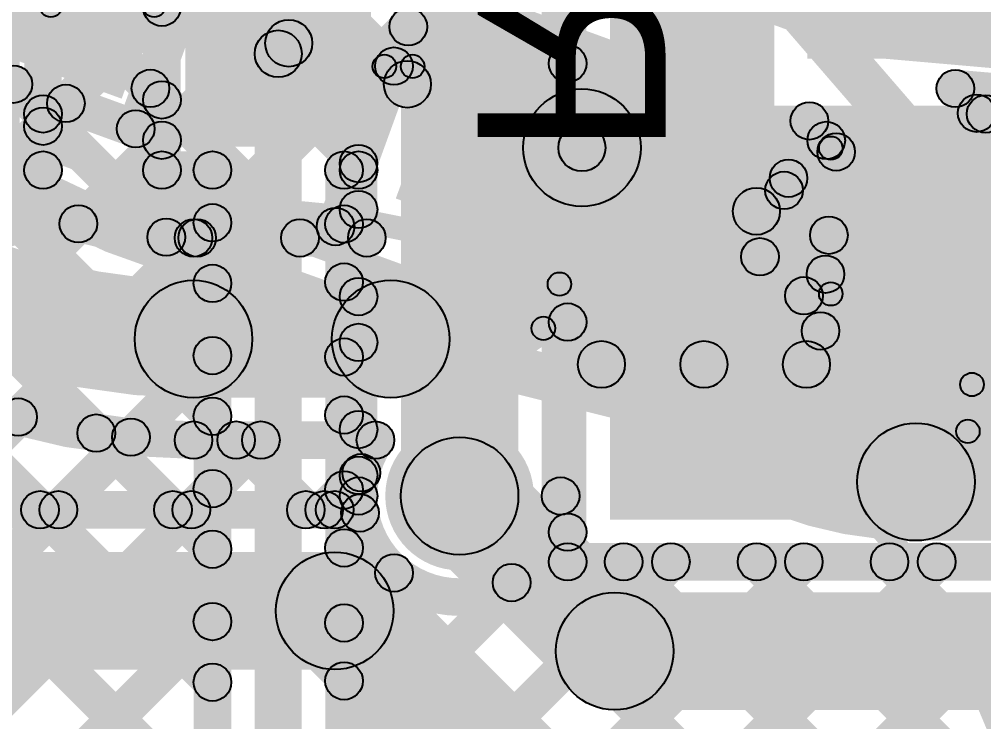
# Model space of a CAD drawing. Header units: millimetres. Extents: x -2.17 to 2.17, y -2.17 to 2.17.
# Drawn here: x -0.3427 to -0.1375, y -0.882 to -0.7326 of the extents above; entities that cross this region are included whole.
import ezdxf

# ---------------------------------------------------------------- set-up
doc = ezdxf.new("R2010")
doc.units = ezdxf.units.MM
doc.header["$MEASUREMENT"] = 0
for name, color, linetype in [('BottomLayer', 5, 'Continuous'), ('BottomOverlay', 54, 'Continuous'), ('BottomPaste', 16, 'Continuous'), ('BottomSolder', 6, 'Continuous'), ('Mechanical2', 216, 'Continuous'), ('TopLayer', 1, 'Continuous'), ('TopOverlay', 2, 'Continuous'), ('TopPaste', 8, 'Continuous'), ('TopSolder', 216, 'Continuous'), ('ViaHoleLayer', 16, 'Continuous')]:
    doc.layers.add(name, color=color, linetype=linetype)

# ---------------------------------------------------------------- blocks, each defined once
blk = doc.blocks.new('YS_SBZ9032C03R16_B_29')
at = {"layer": 'BottomOverlay', "const_width": 0.005}
blk.add_lwpolyline([(0.17434, -0.04428, -0.777083), (-0.17427, -0.04458)], format="xyb", dxfattribs=at)
blk = doc.blocks.new('WS2812B_M____247')
at = {"layer": 'TopLayer'}
for points in [[(-0.09409, -0.01142), (-0.03504, -0.01142), (-0.03504, -0.05079), (-0.09409, -0.05079)], [(0.03504, -0.01142), (0.09409, -0.01142), (0.09409, -0.05079), (0.03504, -0.05079)]]:
    blk.add_hatch(color=1, dxfattribs=at).paths.add_polyline_path(points)
at = {"layer": 'TopOverlay'}
h = blk.add_hatch(color=2, dxfattribs=at)
edge = h.paths.add_edge_path()
edge.add_arc((0.07, -0.06), 0.0025, 0, 360)
for points in [[(0.0725, -0.07), (0.0675, -0.07), (0.0675, -0.06), (0.0725, -0.06)], [(-0.07, -0.0725), (-0.07, -0.0675), (0.07, -0.0675), (0.07, -0.0725)]]:
    blk.add_hatch(color=2, dxfattribs=at).paths.add_polyline_path(points)
h = blk.add_hatch(color=2, dxfattribs=at)
edge = h.paths.add_edge_path()
edge.add_arc((0.07, -0.07), 0.0025, 0, 360)
h = blk.add_hatch(color=2, dxfattribs=at)
edge = h.paths.add_edge_path()
edge.add_arc((0.07, -0.07), 0.0025, 0, 360)
at = {"layer": 'TopPaste'}
for points in [[(-0.09409, -0.01142), (-0.03504, -0.01142), (-0.03504, -0.05079), (-0.09409, -0.05079)], [(0.03504, -0.01142), (0.09409, -0.01142), (0.09409, -0.05079), (0.03504, -0.05079)]]:
    blk.add_hatch(color=8, dxfattribs=at).paths.add_polyline_path(points)
at = {"layer": 'TopSolder'}
for points in [[(0.03104, 0.05479), (0.09809, 0.05479), (0.09809, 0.00742), (0.03104, 0.00742)], [(-0.09809, -0.00742), (-0.03104, -0.00742), (-0.03104, -0.05479), (-0.09809, -0.05479)], [(0.03104, -0.00742), (0.09809, -0.00742), (0.09809, -0.05479), (0.03104, -0.05479)]]:
    blk.add_hatch(color=216, dxfattribs=at).paths.add_polyline_path(points)
at = {"layer": 'TopOverlay'}
for centre in [(0.07, -0.06), (0.07, -0.07), (0.07, -0.07)]:
    blk.add_circle(centre, 0.0025, dxfattribs=at)
blk = doc.blocks.new('WS2812B_M____248')
at = {"layer": 'TopLayer'}
for points in [[(-0.09409, 0.05079), (-0.03504, 0.05079), (-0.03504, 0.01142), (-0.09409, 0.01142)], [(-0.09409, -0.01142), (-0.03504, -0.01142), (-0.03504, -0.05079), (-0.09409, -0.05079)]]:
    blk.add_hatch(color=1, dxfattribs=at).paths.add_polyline_path(points)
at = {"layer": 'TopOverlay'}
h = blk.add_hatch(color=2, dxfattribs=at)
edge = h.paths.add_edge_path()
edge.add_arc((-0.07, -0.06), 0.0025, 0, 360)
for points in [[(-0.0675, -0.07), (-0.0725, -0.07), (-0.0725, -0.06), (-0.0675, -0.06)], [(-0.07, -0.0725), (-0.07, -0.0675), (0.07, -0.0675), (0.07, -0.0725)]]:
    blk.add_hatch(color=2, dxfattribs=at).paths.add_polyline_path(points)
h = blk.add_hatch(color=2, dxfattribs=at)
edge = h.paths.add_edge_path()
edge.add_arc((-0.07, -0.07), 0.0025, 0, 360)
h = blk.add_hatch(color=2, dxfattribs=at)
edge = h.paths.add_edge_path()
edge.add_arc((-0.07, -0.07), 0.0025, 0, 360)
at = {"layer": 'TopPaste'}
for points in [[(-0.09409, 0.05079), (-0.03504, 0.05079), (-0.03504, 0.01142), (-0.09409, 0.01142)], [(-0.09409, -0.01142), (-0.03504, -0.01142), (-0.03504, -0.05079), (-0.09409, -0.05079)]]:
    blk.add_hatch(color=8, dxfattribs=at).paths.add_polyline_path(points)
at = {"layer": 'TopSolder'}
for points in [[(-0.09809, 0.05479), (-0.03104, 0.05479), (-0.03104, 0.00742), (-0.09809, 0.00742)], [(-0.09809, -0.00742), (-0.03104, -0.00742), (-0.03104, -0.05479), (-0.09809, -0.05479)]]:
    blk.add_hatch(color=216, dxfattribs=at).paths.add_polyline_path(points)
at = {"layer": 'TopOverlay'}
for centre in [(-0.07, -0.06), (-0.07, -0.07), (-0.07, -0.07)]:
    blk.add_circle(centre, 0.0025, dxfattribs=at)
blk = doc.blocks.new('SOT23_3_B_285')
at = {"layer": 'BottomLayer'}
for points in [[(-0.02166, 0.02657), (-0.05316, 0.02657), (-0.05316, 0.05807), (-0.02166, 0.05807)], [(0.05314, 0.02657), (0.02165, 0.02657), (0.02165, 0.05807), (0.05314, 0.05807)], [(0.01574, -0.05807), (-0.01575, -0.05807), (-0.01575, -0.02657), (0.01574, -0.02657)]]:
    blk.add_hatch(color=5, dxfattribs=at).paths.add_polyline_path(points)
at = {"layer": 'BottomOverlay'}
h = blk.add_hatch(color=54, dxfattribs=at)
edge = h.paths.add_edge_path()
edge.add_arc((-0.066, 0.045), 0.0025, 0, 360)
h = blk.add_hatch(color=54, dxfattribs=at)
edge = h.paths.add_edge_path()
edge.add_arc((-0.06, 0.045), 0.0025, 0, 360)
h = blk.add_hatch(color=54, dxfattribs=at)
edge = h.paths.add_edge_path()
edge.add_arc((-0.01101, 0.032), 0.0025, 0, 360)
for points in [[(0.01099, 0.0345), (0.01099, 0.0295), (-0.01101, 0.0295), (-0.01101, 0.0345)], [(-0.06351, 0.03), (-0.05851, 0.03), (-0.05851, -0.029), (-0.06351, -0.029)], [(0.05849, 0.03), (0.06349, 0.03), (0.06349, -0.029), (0.05849, -0.029)], [(-0.02601, -0.0265), (-0.02601, -0.0315), (-0.06101, -0.0315), (-0.06101, -0.0265)], [(0.06099, -0.0265), (0.06099, -0.0315), (0.02599, -0.0315), (0.02599, -0.0265)]]:
    blk.add_hatch(color=54, dxfattribs=at).paths.add_polyline_path(points)
h = blk.add_hatch(color=54, dxfattribs=at)
edge = h.paths.add_edge_path()
edge.add_arc((0.01099, 0.032), 0.0025, 0, 360)
h = blk.add_hatch(color=54, dxfattribs=at)
edge = h.paths.add_edge_path()
edge.add_arc((-0.06101, 0.03), 0.0025, 0, 360)
h = blk.add_hatch(color=54, dxfattribs=at)
edge = h.paths.add_edge_path()
edge.add_arc((0.06099, 0.03), 0.0025, 0, 360)
h = blk.add_hatch(color=54, dxfattribs=at)
edge = h.paths.add_edge_path()
edge.add_arc((-0.06101, -0.029), 0.0025, 0, 360)
h = blk.add_hatch(color=54, dxfattribs=at)
edge = h.paths.add_edge_path()
edge.add_arc((-0.06101, -0.029), 0.0025, 0, 360)
h = blk.add_hatch(color=54, dxfattribs=at)
edge = h.paths.add_edge_path()
edge.add_arc((-0.02601, -0.029), 0.0025, 0, 360)
h = blk.add_hatch(color=54, dxfattribs=at)
edge = h.paths.add_edge_path()
edge.add_arc((0.02599, -0.029), 0.0025, 0, 360)
h = blk.add_hatch(color=54, dxfattribs=at)
edge = h.paths.add_edge_path()
edge.add_arc((0.06099, -0.029), 0.0025, 0, 360)
h = blk.add_hatch(color=54, dxfattribs=at)
edge = h.paths.add_edge_path()
edge.add_arc((0.06099, -0.029), 0.0025, 0, 360)
at = {"layer": 'BottomPaste'}
for points in [[(-0.02166, 0.02657), (-0.05316, 0.02657), (-0.05316, 0.05807), (-0.02166, 0.05807)], [(0.05314, 0.02657), (0.02165, 0.02657), (0.02165, 0.05807), (0.05314, 0.05807)], [(0.01574, -0.05807), (-0.01575, -0.05807), (-0.01575, -0.02657), (0.01574, -0.02657)]]:
    blk.add_hatch(color=16, dxfattribs=at).paths.add_polyline_path(points)
at = {"layer": 'BottomSolder'}
for points in [[(-0.01766, 0.02257), (-0.05716, 0.02257), (-0.05716, 0.06207), (-0.01766, 0.06207)], [(0.05714, 0.02257), (0.01765, 0.02257), (0.01765, 0.06207), (0.05714, 0.06207)], [(0.01974, -0.06207), (-0.01975, -0.06207), (-0.01975, -0.02257), (0.01974, -0.02257)]]:
    blk.add_hatch(color=6, dxfattribs=at).paths.add_polyline_path(points)
at = {"layer": 'BottomOverlay', "const_width": 0.005}
blk.add_lwpolyline([(-0.06, 0.045, 1), (-0.066, 0.045, 1)], format="xyb", close=True, dxfattribs=at)
at = {"layer": 'BottomOverlay'}
for centre in [(-0.066, 0.045), (-0.06, 0.045), (-0.01101, 0.032), (0.01099, 0.032), (-0.06101, 0.03), (0.06099, 0.03), (-0.06101, -0.029), (-0.06101, -0.029), (-0.02601, -0.029), (0.02599, -0.029), (0.06099, -0.029), (0.06099, -0.029)]:
    blk.add_circle(centre, 0.0025, dxfattribs=at)
blk = doc.blocks.new('C__0603_B_288')
at = {"layer": 'BottomLayer'}
for points in [[(-0.045, -0.0175), (-0.045, 0.0175), (-0.015, 0.0175), (-0.015, -0.0175)], [(0.015, -0.0175), (0.015, 0.0175), (0.045, 0.0175), (0.045, -0.0175)]]:
    blk.add_hatch(color=5, dxfattribs=at).paths.add_polyline_path(points)
at = {"layer": 'BottomOverlay'}
h = blk.add_hatch(color=54, dxfattribs=at)
edge = h.paths.add_edge_path()
edge.add_arc((-0.049, 0.021), 0.0025, 0, 360)
h = blk.add_hatch(color=54, dxfattribs=at)
edge = h.paths.add_edge_path()
edge.add_arc((-0.049, 0.021), 0.0025, 0, 360)
for points in [[(-0.049, 0.0185), (-0.049, 0.0235), (-0.018, 0.0235), (-0.018, 0.0185)], [(0.018, 0.0185), (0.018, 0.0235), (0.049, 0.0235), (0.049, 0.0185)], [(-0.0515, 0.021), (-0.0465, 0.021), (-0.0465, -0.021), (-0.0515, -0.021)], [(0.0465, 0.021), (0.0515, 0.021), (0.0515, -0.021), (0.0465, -0.021)], [(-0.049, -0.0235), (-0.049, -0.0185), (-0.018, -0.0185), (-0.018, -0.0235)], [(0.018, -0.0235), (0.018, -0.0185), (0.049, -0.0185), (0.049, -0.0235)]]:
    blk.add_hatch(color=54, dxfattribs=at).paths.add_polyline_path(points)
h = blk.add_hatch(color=54, dxfattribs=at)
edge = h.paths.add_edge_path()
edge.add_arc((-0.018, 0.021), 0.0025, 0, 360)
h = blk.add_hatch(color=54, dxfattribs=at)
edge = h.paths.add_edge_path()
edge.add_arc((0.018, 0.021), 0.0025, 0, 360)
h = blk.add_hatch(color=54, dxfattribs=at)
edge = h.paths.add_edge_path()
edge.add_arc((0.049, 0.021), 0.0025, 0, 360)
h = blk.add_hatch(color=54, dxfattribs=at)
edge = h.paths.add_edge_path()
edge.add_arc((0.049, 0.021), 0.0025, 0, 360)
h = blk.add_hatch(color=54, dxfattribs=at)
edge = h.paths.add_edge_path()
edge.add_arc((-0.049, -0.021), 0.0025, 0, 360)
h = blk.add_hatch(color=54, dxfattribs=at)
edge = h.paths.add_edge_path()
edge.add_arc((-0.049, -0.021), 0.0025, 0, 360)
h = blk.add_hatch(color=54, dxfattribs=at)
edge = h.paths.add_edge_path()
edge.add_arc((-0.018, -0.021), 0.0025, 0, 360)
h = blk.add_hatch(color=54, dxfattribs=at)
edge = h.paths.add_edge_path()
edge.add_arc((0.018, -0.021), 0.0025, 0, 360)
h = blk.add_hatch(color=54, dxfattribs=at)
edge = h.paths.add_edge_path()
edge.add_arc((0.049, -0.021), 0.0025, 0, 360)
h = blk.add_hatch(color=54, dxfattribs=at)
edge = h.paths.add_edge_path()
edge.add_arc((0.049, -0.021), 0.0025, 0, 360)
at = {"layer": 'BottomPaste'}
for points in [[(-0.045, -0.0175), (-0.045, 0.0175), (-0.015, 0.0175), (-0.015, -0.0175)], [(0.015, -0.0175), (0.015, 0.0175), (0.045, 0.0175), (0.045, -0.0175)]]:
    blk.add_hatch(color=16, dxfattribs=at).paths.add_polyline_path(points)
at = {"layer": 'BottomSolder'}
for points in [[(-0.04736, -0.01986), (-0.04736, 0.01986), (-0.01264, 0.01986), (-0.01264, -0.01986)], [(0.01264, -0.01986), (0.01264, 0.01986), (0.04736, 0.01986), (0.04736, -0.01986)]]:
    blk.add_hatch(color=6, dxfattribs=at).paths.add_polyline_path(points)
at = {"layer": 'BottomOverlay'}
for centre in [(-0.049, 0.021), (-0.049, 0.021), (-0.018, 0.021), (0.018, 0.021), (0.049, 0.021), (0.049, 0.021), (-0.049, -0.021), (-0.049, -0.021), (-0.018, -0.021), (0.018, -0.021), (0.049, -0.021), (0.049, -0.021)]:
    blk.add_circle(centre, 0.0025, dxfattribs=at)

msp = doc.modelspace()

# ---------------------------------------------------------------- hatches: boundary and pattern name
at = {"layer": 'BottomLayer'}
for points in [[(-0.175, -0.741), (-0.131, -0.741), (-0.131, -0.5), (-0.175, -0.5)], [(-0.217, -0.788), (-0.182, -0.788), (-0.182, -0.501), (-0.217, -0.501)], [(-0.222, -0.742), (-0.23, -0.742), (-0.23, -0.566), (-0.222, -0.566)], [(-0.28035, -0.73769), (-0.29035, -0.73769), (-0.29035, -0.619), (-0.28035, -0.619)], [(-0.2365, -0.834), (-0.2615, -0.834), (-0.2615, -0.619), (-0.2365, -0.619)], [(-0.2235, -0.834), (-0.2315, -0.834), (-0.2315, -0.619), (-0.2235, -0.619)], [(-0.33365, -0.76468), (-0.34165, -0.76468), (-0.34165, -0.71519), (-0.33365, -0.71519)], [(-0.30834, -0.76468), (-0.31634, -0.76468), (-0.31634, -0.71519), (-0.30834, -0.71519)], [(-0.34048, -0.72726), (-0.33482, -0.7216), (-0.30951, -0.74691), (-0.31517, -0.75257)], [(-0.33482, -0.75817), (-0.34048, -0.75252), (-0.31517, -0.72721), (-0.30951, -0.73287)], [(-0.28406, -0.74347), (-0.29113, -0.7364), (-0.28888, -0.73415), (-0.28181, -0.74122)], [(-0.28259, -0.92902), (-0.29259, -0.92902), (-0.29259, -0.73993), (-0.28259, -0.73993)], [(-0.222, -0.797), (-0.23, -0.797), (-0.23, -0.742), (-0.222, -0.742)], [(-0.222, -0.797), (-0.23, -0.797), (-0.23, -0.742), (-0.222, -0.742)], [(-0.34048, -0.75554), (-0.33482, -0.74989), (-0.29876, -0.78594), (-0.30442, -0.7916)], [(-0.217, -0.839), (-0.13, -0.839), (-0.13, -0.751), (-0.217, -0.751)], [(-0.36422, -0.81586), (-0.36988, -0.8102), (-0.31517, -0.75549), (-0.30951, -0.76115)], [(-0.38714, -0.76868), (-0.38714, -0.76068), (-0.33765, -0.76068), (-0.33765, -0.76868)], [(-0.31234, -0.76868), (-0.31234, -0.76068), (-0.30159, -0.76068), (-0.30159, -0.76868)], [(-0.27359, -0.76868), (-0.27359, -0.76068), (-0.2705, -0.76068), (-0.2705, -0.76868)], [(-0.38508, -0.76751), (-0.37942, -0.76185), (-0.29876, -0.84251), (-0.30442, -0.84817)], [(-0.35679, -0.76751), (-0.35114, -0.76185), (-0.29876, -0.81423), (-0.30442, -0.81988)], [(-0.29759, -0.92902), (-0.30559, -0.92902), (-0.30559, -0.76468), (-0.29759, -0.76468)], [(-0.26959, -0.92902), (-0.27759, -0.92902), (-0.27759, -0.76468), (-0.26959, -0.76468)], [(-0.2665, -0.834), (-0.2745, -0.834), (-0.2745, -0.76468), (-0.2665, -0.76468)], [(-0.27076, -0.77897), (-0.27642, -0.77331), (-0.27333, -0.77022), (-0.26767, -0.77588)], [(-0.36317, -0.84309), (-0.36883, -0.83744), (-0.30442, -0.77303), (-0.29876, -0.77869)], [(-0.27642, -0.79131), (-0.27076, -0.78566), (-0.26767, -0.78875), (-0.27333, -0.79441)], [(-0.222, -0.848), (-0.23, -0.848), (-0.23, -0.797), (-0.222, -0.797)], [(-0.27076, -0.80726), (-0.27642, -0.8016), (-0.27333, -0.79851), (-0.26767, -0.80416)], [(-0.37362, -0.80725), (-0.36796, -0.80159), (-0.29876, -0.87079), (-0.30442, -0.87645)], [(-0.36317, -0.87138), (-0.36883, -0.86572), (-0.30442, -0.80131), (-0.29876, -0.80697)], [(-0.21881, -0.811), (-0.21881, -0.801), (-0.197, -0.801), (-0.197, -0.811)], [(-0.27642, -0.8196), (-0.27076, -0.81394), (-0.26767, -0.81703), (-0.27333, -0.82269)], [(-0.27076, -0.83554), (-0.27642, -0.82988), (-0.27333, -0.82679), (-0.26767, -0.83245)], [(-0.36317, -0.89966), (-0.36883, -0.89401), (-0.30442, -0.8296), (-0.29876, -0.83526)], [(-0.36883, -0.84033), (-0.36317, -0.83467), (-0.29876, -0.89908), (-0.30442, -0.90474)], [(-0.27076, -0.89211), (-0.27642, -0.88645), (-0.22883, -0.83886), (-0.22317, -0.84452)], [(-0.27642, -0.84788), (-0.27076, -0.84223), (-0.20381, -0.90918), (-0.20947, -0.91484)], [(-0.27076, -0.92039), (-0.27642, -0.91474), (-0.20686, -0.84517), (-0.2012, -0.85083)], [(-0.26329, -0.9412), (-0.26895, -0.93555), (-0.17857, -0.84517), (-0.17292, -0.85083)], [(-0.23524, -0.94144), (-0.2409, -0.93578), (-0.15029, -0.84517), (-0.14463, -0.85083)], [(-0.226, -0.852), (-0.226, -0.844), (-0.13045, -0.844), (-0.13045, -0.852)], [(-0.21691, -0.85083), (-0.21125, -0.84517), (-0.15107, -0.90535), (-0.15673, -0.91101)], [(-0.18862, -0.85083), (-0.18297, -0.84517), (-0.12279, -0.90535), (-0.12844, -0.91101)], [(-0.16034, -0.85083), (-0.15468, -0.84517), (-0.0945, -0.90535), (-0.10016, -0.91101)], [(-0.27076, -0.86382), (-0.27642, -0.85817), (-0.26578, -0.84753), (-0.26013, -0.85319)], [(-0.24076, -0.85526), (-0.2351, -0.8496), (-0.17936, -0.90535), (-0.18501, -0.91101)], [(-0.17652, -0.91101), (-0.18218, -0.90535), (-0.12946, -0.85263), (-0.1238, -0.85829)], [(-0.36317, -0.92795), (-0.36883, -0.92229), (-0.30442, -0.85788), (-0.29876, -0.86354)], [(-0.27642, -0.87617), (-0.27076, -0.87051), (-0.20549, -0.93578), (-0.21115, -0.94144)]]:
    msp.add_hatch(color=5, dxfattribs=at).paths.add_polyline_path(points)
h = msp.add_hatch(color=5, dxfattribs=at)
edge = h.paths.add_edge_path()
edge.add_arc((-0.31234, -0.73004), 0.004, 0, 360)
h = msp.add_hatch(color=5, dxfattribs=at)
edge = h.paths.add_edge_path()
edge.add_arc((-0.28535, -0.73769), 0.005, 0, 360)
h = msp.add_hatch(color=5, dxfattribs=at)
edge = h.paths.add_edge_path()
edge.add_arc((-0.28535, -0.73769), 0.005, 0, 360)
h = msp.add_hatch(color=5, dxfattribs=at)
edge = h.paths.add_edge_path()
edge.add_arc((-0.28759, -0.73993), 0.005, 0, 360)
h = msp.add_hatch(color=5, dxfattribs=at)
edge = h.paths.add_edge_path()
edge.add_arc((-0.28759, -0.73993), 0.005, 0, 360)
h = msp.add_hatch(color=5, dxfattribs=at)
edge = h.paths.add_edge_path()
edge.add_arc((-0.226, -0.742), 0.004, 0, 360)
h = msp.add_hatch(color=5, dxfattribs=at)
edge = h.paths.add_edge_path()
edge.add_arc((-0.226, -0.742), 0.004, 0, 360)
h = msp.add_hatch(color=5, dxfattribs=at)
edge = h.paths.add_edge_path()
edge.add_arc((-0.226, -0.742), 0.004, 0, 360)
h = msp.add_hatch(color=5, dxfattribs=at)
edge = h.paths.add_edge_path()
edge.add_arc((-0.31234, -0.74974), 0.004, 0, 360)
h = msp.add_hatch(color=5, dxfattribs=at)
edge = h.paths.add_edge_path()
edge.add_arc((-0.33765, -0.75272), 0.004, 0, 360)
h = msp.add_hatch(color=5, dxfattribs=at)
edge = h.paths.add_edge_path()
edge.add_arc((-0.33765, -0.75534), 0.004, 0, 360)
h = msp.add_hatch(color=5, dxfattribs=at)
edge = h.paths.add_edge_path()
edge.add_arc((-0.31234, -0.75832), 0.004, 0, 360)
h = msp.add_hatch(color=5, dxfattribs=at)
edge = h.paths.add_edge_path()
edge.add_arc((-0.33765, -0.76468), 0.004, 0, 360)
h = msp.add_hatch(color=5, dxfattribs=at)
edge = h.paths.add_edge_path()
edge.add_arc((-0.33765, -0.76468), 0.004, 0, 360)
h = msp.add_hatch(color=5, dxfattribs=at)
edge = h.paths.add_edge_path()
edge.add_arc((-0.31234, -0.76468), 0.004, 0, 360)
h = msp.add_hatch(color=5, dxfattribs=at)
edge = h.paths.add_edge_path()
edge.add_arc((-0.31234, -0.76468), 0.004, 0, 360)
h = msp.add_hatch(color=5, dxfattribs=at)
edge = h.paths.add_edge_path()
edge.add_arc((-0.30159, -0.76468), 0.004, 0, 360)
h = msp.add_hatch(color=5, dxfattribs=at)
edge = h.paths.add_edge_path()
edge.add_arc((-0.30159, -0.76468), 0.004, 0, 360)
h = msp.add_hatch(color=5, dxfattribs=at)
edge = h.paths.add_edge_path()
edge.add_arc((-0.27359, -0.76468), 0.004, 0, 360)
h = msp.add_hatch(color=5, dxfattribs=at)
edge = h.paths.add_edge_path()
edge.add_arc((-0.27359, -0.76468), 0.004, 0, 360)
h = msp.add_hatch(color=5, dxfattribs=at)
edge = h.paths.add_edge_path()
edge.add_arc((-0.2705, -0.76468), 0.004, 0, 360)
h = msp.add_hatch(color=5, dxfattribs=at)
edge = h.paths.add_edge_path()
edge.add_arc((-0.2705, -0.76468), 0.004, 0, 360)
h = msp.add_hatch(color=5, dxfattribs=at)
edge = h.paths.add_edge_path()
edge.add_arc((-0.2705, -0.77305), 0.004, 0, 360)
h = msp.add_hatch(color=5, dxfattribs=at)
edge = h.paths.add_edge_path()
edge.add_arc((-0.30159, -0.77586), 0.004, 0, 360)
h = msp.add_hatch(color=5, dxfattribs=at)
edge = h.paths.add_edge_path()
edge.add_arc((-0.27359, -0.77614), 0.004, 0, 360)
h = msp.add_hatch(color=5, dxfattribs=at)
edge = h.paths.add_edge_path()
edge.add_arc((-0.30159, -0.78877), 0.004, 0, 360)
h = msp.add_hatch(color=5, dxfattribs=at)
edge = h.paths.add_edge_path()
edge.add_arc((-0.27359, -0.78849), 0.004, 0, 360)
h = msp.add_hatch(color=5, dxfattribs=at)
edge = h.paths.add_edge_path()
edge.add_arc((-0.2705, -0.79158), 0.004, 0, 360)
h = msp.add_hatch(color=5, dxfattribs=at)
edge = h.paths.add_edge_path()
edge.add_arc((-0.226, -0.797), 0.004, 0, 360)
h = msp.add_hatch(color=5, dxfattribs=at)
edge = h.paths.add_edge_path()
edge.add_arc((-0.226, -0.797), 0.004, 0, 360)
h = msp.add_hatch(color=5, dxfattribs=at)
edge = h.paths.add_edge_path()
edge.add_arc((-0.226, -0.797), 0.004, 0, 360)
h = msp.add_hatch(color=5, dxfattribs=at)
edge = h.paths.add_edge_path()
edge.add_arc((-0.197, -0.806), 0.01181, 0, 360)
h = msp.add_hatch(color=5, dxfattribs=at)
edge = h.paths.add_edge_path()
edge.add_arc((-0.2705, -0.80133), 0.004, 0, 360)
h = msp.add_hatch(color=5, dxfattribs=at)
edge = h.paths.add_edge_path()
edge.add_arc((-0.30159, -0.80414), 0.004, 0, 360)
h = msp.add_hatch(color=5, dxfattribs=at)
edge = h.paths.add_edge_path()
edge.add_arc((-0.27359, -0.80443), 0.004, 0, 360)
h = msp.add_hatch(color=5, dxfattribs=at)
edge = h.paths.add_edge_path()
edge.add_arc((-0.21881, -0.806), 0.005, 0, 360)
h = msp.add_hatch(color=5, dxfattribs=at)
edge = h.paths.add_edge_path()
edge.add_arc((-0.197, -0.806), 0.005, 0, 360)
h = msp.add_hatch(color=5, dxfattribs=at)
edge = h.paths.add_edge_path()
edge.add_arc((-0.30159, -0.81705), 0.004, 0, 360)
h = msp.add_hatch(color=5, dxfattribs=at)
edge = h.paths.add_edge_path()
edge.add_arc((-0.27359, -0.81677), 0.004, 0, 360)
h = msp.add_hatch(color=5, dxfattribs=at)
edge = h.paths.add_edge_path()
edge.add_arc((-0.2705, -0.81986), 0.004, 0, 360)
h = msp.add_hatch(color=5, dxfattribs=at)
edge = h.paths.add_edge_path()
edge.add_arc((-0.249, -0.834), 0.0125, 0, 360)
h = msp.add_hatch(color=5, dxfattribs=at)
edge = h.paths.add_edge_path()
edge.add_arc((-0.249, -0.834), 0.01181, 0, 360)
h = msp.add_hatch(color=5, dxfattribs=at)
edge = h.paths.add_edge_path()
edge.add_arc((-0.2705, -0.82962), 0.004, 0, 360)
h = msp.add_hatch(color=5, dxfattribs=at)
edge = h.paths.add_edge_path()
edge.add_arc((-0.30159, -0.83243), 0.004, 0, 360)
h = msp.add_hatch(color=5, dxfattribs=at)
edge = h.paths.add_edge_path()
edge.add_arc((-0.27359, -0.83271), 0.004, 0, 360)
h = msp.add_hatch(color=5, dxfattribs=at)
edge = h.paths.add_edge_path()
edge.add_arc((-0.2705, -0.834), 0.004, 0, 360)
h = msp.add_hatch(color=5, dxfattribs=at)
edge = h.paths.add_edge_path()
edge.add_arc((-0.2705, -0.834), 0.004, 0, 360)
h = msp.add_hatch(color=5, dxfattribs=at)
edge = h.paths.add_edge_path()
edge.add_arc((-0.2275, -0.834), 0.004, 0, 360)
h = msp.add_hatch(color=5, dxfattribs=at)
edge = h.paths.add_edge_path()
edge.add_arc((-0.2275, -0.834), 0.004, 0, 360)
h = msp.add_hatch(color=5, dxfattribs=at)
edge = h.paths.add_edge_path()
edge.add_arc((-0.226, -0.84169), 0.004, 0, 360)
h = msp.add_hatch(color=5, dxfattribs=at)
edge = h.paths.add_edge_path()
edge.add_arc((-0.30159, -0.84534), 0.004, 0, 360)
h = msp.add_hatch(color=5, dxfattribs=at)
edge = h.paths.add_edge_path()
edge.add_arc((-0.27359, -0.84505), 0.004, 0, 360)
h = msp.add_hatch(color=5, dxfattribs=at)
edge = h.paths.add_edge_path()
edge.add_arc((-0.226, -0.848), 0.004, 0, 360)
h = msp.add_hatch(color=5, dxfattribs=at)
edge = h.paths.add_edge_path()
edge.add_arc((-0.226, -0.848), 0.004, 0, 360)
h = msp.add_hatch(color=5, dxfattribs=at)
edge = h.paths.add_edge_path()
edge.add_arc((-0.21408, -0.848), 0.004, 0, 360)
h = msp.add_hatch(color=5, dxfattribs=at)
edge = h.paths.add_edge_path()
edge.add_arc((-0.20403, -0.848), 0.004, 0, 360)
h = msp.add_hatch(color=5, dxfattribs=at)
edge = h.paths.add_edge_path()
edge.add_arc((-0.18579, -0.848), 0.004, 0, 360)
h = msp.add_hatch(color=5, dxfattribs=at)
edge = h.paths.add_edge_path()
edge.add_arc((-0.17574, -0.848), 0.004, 0, 360)
h = msp.add_hatch(color=5, dxfattribs=at)
edge = h.paths.add_edge_path()
edge.add_arc((-0.15751, -0.848), 0.004, 0, 360)
h = msp.add_hatch(color=5, dxfattribs=at)
edge = h.paths.add_edge_path()
edge.add_arc((-0.14746, -0.848), 0.004, 0, 360)
h = msp.add_hatch(color=5, dxfattribs=at)
edge = h.paths.add_edge_path()
edge.add_arc((-0.26295, -0.85036), 0.004, 0, 360)
h = msp.add_hatch(color=5, dxfattribs=at)
edge = h.paths.add_edge_path()
edge.add_arc((-0.23793, -0.85243), 0.004, 0, 360)
h = msp.add_hatch(color=5, dxfattribs=at)
edge = h.paths.add_edge_path()
edge.add_arc((-0.30159, -0.86071), 0.004, 0, 360)
h = msp.add_hatch(color=5, dxfattribs=at)
edge = h.paths.add_edge_path()
edge.add_arc((-0.27359, -0.861), 0.004, 0, 360)
h = msp.add_hatch(color=5, dxfattribs=at)
edge = h.paths.add_edge_path()
edge.add_arc((-0.30159, -0.87362), 0.004, 0, 360)
h = msp.add_hatch(color=5, dxfattribs=at)
edge = h.paths.add_edge_path()
edge.add_arc((-0.27359, -0.87334), 0.004, 0, 360)
at = {"layer": 'BottomSolder'}
h = msp.add_hatch(color=6, dxfattribs=at)
edge = h.paths.add_edge_path()
edge.add_arc((-0.197, -0.806), 0.01581, 0, 360)
h = msp.add_hatch(color=6, dxfattribs=at)
edge = h.paths.add_edge_path()
edge.add_arc((-0.249, -0.834), 0.01581, 0, 360)
at = {"layer": 'TopLayer'}
for points in [[(-0.32729, -0.77893), (-0.33295, -0.77327), (-0.2382, -0.67852), (-0.23254, -0.68418)], [(-0.20547, -0.70474), (-0.19791, -0.6982), (-0.12825, -0.7787), (-0.13581, -0.78524)], [(-0.31416, -0.75725), (-0.32168, -0.75452), (-0.30205, -0.70061), (-0.29454, -0.70334)], [(-0.30252, -0.70864), (-0.29687, -0.70299), (-0.26013, -0.73972), (-0.26579, -0.74538)], [(-0.27163, -0.77805), (-0.27915, -0.77532), (-0.2561, -0.71201), (-0.24859, -0.71475)], [(-0.31007, -0.72938), (-0.30441, -0.72372), (-0.26768, -0.76046), (-0.27334, -0.76611)], [(-0.39169, -0.73329), (-0.38896, -0.72577), (-0.31655, -0.75213), (-0.31929, -0.75964)], [(-0.30202, -0.78194), (-0.30767, -0.77628), (-0.26275, -0.73136), (-0.25709, -0.73701)], [(-0.26182, -0.7511), (-0.2584, -0.7417), (-0.22125, -0.75522), (-0.22467, -0.76462)], [(-0.34678, -0.74924), (-0.34112, -0.74358), (-0.30859, -0.77612), (-0.31425, -0.78177)], [(-0.31762, -0.75012), (-0.31196, -0.74446), (-0.28014, -0.77628), (-0.2858, -0.78194)], [(-0.14653, -0.74993), (-0.14048, -0.7447), (-0.13593, -0.74995), (-0.14198, -0.75518)], [(-0.14385, -0.7513), (-0.14315, -0.74333), (-0.09038, -0.74795), (-0.09108, -0.75592)], [(-0.13422, -0.75556), (-0.13987, -0.74991), (-0.13541, -0.74544), (-0.12976, -0.7511)], [(-0.34795, -0.7713), (-0.3536, -0.76564), (-0.33561, -0.74765), (-0.32995, -0.75331)], [(-0.13931, -0.75655), (-0.13861, -0.74858), (-0.0908, -0.75276), (-0.0915, -0.76073)], [(-0.18132, -0.78447), (-0.18884, -0.78174), (-0.17832, -0.75284), (-0.17081, -0.75558)], [(-0.17759, -0.75683), (-0.17154, -0.75159), (-0.16583, -0.75819), (-0.17188, -0.76342)], [(-0.22467, -0.76462), (-0.22125, -0.75522), (-0.18411, -0.76874), (-0.18753, -0.77814)], [(-0.17618, -0.76924), (-0.18183, -0.76358), (-0.17379, -0.75554), (-0.16814, -0.7612)], [(-0.1682, -0.79924), (-0.17617, -0.79854), (-0.17284, -0.76046), (-0.16487, -0.76116)], [(-0.18277, -0.77182), (-0.17712, -0.76617), (-0.16758, -0.77571), (-0.17323, -0.78136)], [(-0.27676, -0.78045), (-0.27402, -0.77293), (-0.26736, -0.77535), (-0.2701, -0.78287)], [(-0.30562, -0.78311), (-0.30562, -0.77511), (-0.26873, -0.77511), (-0.26873, -0.78311)], [(-0.17289, -0.79423), (-0.17854, -0.78857), (-0.17396, -0.78399), (-0.1683, -0.78965)], [(-0.30562, -0.81311), (-0.30562, -0.78811), (-0.26365, -0.78811), (-0.26365, -0.81311)], [(-0.197, -0.811), (-0.197, -0.801), (-0.17519, -0.801), (-0.17519, -0.811)], [(-0.3695, -0.81137), (-0.36384, -0.80571), (-0.33546, -0.8341), (-0.34111, -0.83976)], [(-0.35983, -0.83976), (-0.36549, -0.8341), (-0.34576, -0.81437), (-0.3401, -0.82003)], [(-0.33155, -0.83976), (-0.33721, -0.8341), (-0.32177, -0.81866), (-0.31611, -0.82432)], [(-0.32914, -0.82345), (-0.32348, -0.81779), (-0.30717, -0.8341), (-0.31283, -0.83976)], [(-0.30562, -0.82611), (-0.30562, -0.81811), (-0.26691, -0.81811), (-0.26691, -0.82611)], [(-0.15188, -0.8435), (-0.15188, -0.8185), (-0.04117, -0.8185), (-0.04117, -0.8435)], [(-0.30327, -0.83976), (-0.30892, -0.8341), (-0.2941, -0.81928), (-0.28845, -0.82494)], [(-0.29936, -0.82494), (-0.29371, -0.81928), (-0.27889, -0.8341), (-0.28455, -0.83976)], [(-0.27498, -0.83976), (-0.28064, -0.8341), (-0.27275, -0.82621), (-0.26709, -0.83187)], [(-0.25784, -0.84284), (-0.24016, -0.82516), (-0.20716, -0.85816), (-0.22484, -0.87584)], [(-0.38864, -0.84093), (-0.38864, -0.83293), (-0.27557, -0.83293), (-0.27557, -0.84093)], [(-0.40523, -0.87093), (-0.40523, -0.84593), (-0.27557, -0.84593), (-0.27557, -0.87093)], [(-0.28441, -0.86727), (-0.26673, -0.84959), (-0.21733, -0.89899), (-0.23501, -0.91667)], [(-0.216, -0.8795), (-0.216, -0.8545), (-0.006, -0.8545), (-0.006, -0.8795)]]:
    msp.add_hatch(color=1, dxfattribs=at).paths.add_polyline_path(points)
h = msp.add_hatch(color=1, dxfattribs=at)
edge = h.paths.add_edge_path()
edge.add_arc((-0.25992, -0.73418), 0.004, 0, 360)
h = msp.add_hatch(color=1, dxfattribs=at)
edge = h.paths.add_edge_path()
edge.add_arc((-0.26296, -0.74255), 0.004, 0, 360)
h = msp.add_hatch(color=1, dxfattribs=at)
edge = h.paths.add_edge_path()
edge.add_arc((-0.34395, -0.74641), 0.004, 0, 360)
h = msp.add_hatch(color=1, dxfattribs=at)
edge = h.paths.add_edge_path()
edge.add_arc((-0.26011, -0.7464), 0.005, 0, 360)
h = msp.add_hatch(color=1, dxfattribs=at)
edge = h.paths.add_edge_path()
edge.add_arc((-0.31479, -0.74729), 0.004, 0, 360)
h = msp.add_hatch(color=1, dxfattribs=at)
edge = h.paths.add_edge_path()
edge.add_arc((-0.1435, -0.74732), 0.004, 0, 360)
h = msp.add_hatch(color=1, dxfattribs=at)
edge = h.paths.add_edge_path()
edge.add_arc((-0.1435, -0.74732), 0.004, 0, 360)
h = msp.add_hatch(color=1, dxfattribs=at)
edge = h.paths.add_edge_path()
edge.add_arc((-0.33278, -0.75048), 0.004, 0, 360)
h = msp.add_hatch(color=1, dxfattribs=at)
edge = h.paths.add_edge_path()
edge.add_arc((-0.22296, -0.75992), 0.0125, 0, 360)
h = msp.add_hatch(color=1, dxfattribs=at)
edge = h.paths.add_edge_path()
edge.add_arc((-0.22296, -0.75992), 0.0125, 0, 360)
h = msp.add_hatch(color=1, dxfattribs=at)
edge = h.paths.add_edge_path()
edge.add_arc((-0.13896, -0.75257), 0.004, 0, 360)
h = msp.add_hatch(color=1, dxfattribs=at)
edge = h.paths.add_edge_path()
edge.add_arc((-0.13896, -0.75257), 0.004, 0, 360)
h = msp.add_hatch(color=1, dxfattribs=at)
edge = h.paths.add_edge_path()
edge.add_arc((-0.13705, -0.75273), 0.004, 0, 360)
h = msp.add_hatch(color=1, dxfattribs=at)
edge = h.paths.add_edge_path()
edge.add_arc((-0.17456, -0.75421), 0.004, 0, 360)
h = msp.add_hatch(color=1, dxfattribs=at)
edge = h.paths.add_edge_path()
edge.add_arc((-0.17456, -0.75421), 0.004, 0, 360)
h = msp.add_hatch(color=1, dxfattribs=at)
edge = h.paths.add_edge_path()
edge.add_arc((-0.31792, -0.75589), 0.004, 0, 360)
h = msp.add_hatch(color=1, dxfattribs=at)
edge = h.paths.add_edge_path()
edge.add_arc((-0.31792, -0.75589), 0.004, 0, 360)
h = msp.add_hatch(color=1, dxfattribs=at)
edge = h.paths.add_edge_path()
edge.add_arc((-0.22296, -0.75992), 0.005, 0, 360)
h = msp.add_hatch(color=1, dxfattribs=at)
edge = h.paths.add_edge_path()
edge.add_arc((-0.22296, -0.75992), 0.005, 0, 360)
h = msp.add_hatch(color=1, dxfattribs=at)
edge = h.paths.add_edge_path()
edge.add_arc((-0.17097, -0.75837), 0.004, 0, 360)
h = msp.add_hatch(color=1, dxfattribs=at)
edge = h.paths.add_edge_path()
edge.add_arc((-0.16886, -0.76081), 0.004, 0, 360)
h = msp.add_hatch(color=1, dxfattribs=at)
edge = h.paths.add_edge_path()
edge.add_arc((-0.16886, -0.76081), 0.004, 0, 360)
h = msp.add_hatch(color=1, dxfattribs=at)
edge = h.paths.add_edge_path()
edge.add_arc((-0.27051, -0.76328), 0.004, 0, 360)
h = msp.add_hatch(color=1, dxfattribs=at)
edge = h.paths.add_edge_path()
edge.add_arc((-0.179, -0.76641), 0.004, 0, 360)
h = msp.add_hatch(color=1, dxfattribs=at)
edge = h.paths.add_edge_path()
edge.add_arc((-0.17995, -0.76899), 0.004, 0, 360)
h = msp.add_hatch(color=1, dxfattribs=at)
edge = h.paths.add_edge_path()
edge.add_arc((-0.18582, -0.77344), 0.005, 0, 360)
h = msp.add_hatch(color=1, dxfattribs=at)
edge = h.paths.add_edge_path()
edge.add_arc((-0.33012, -0.7761), 0.004, 0, 360)
h = msp.add_hatch(color=1, dxfattribs=at)
edge = h.paths.add_edge_path()
edge.add_arc((-0.27539, -0.77669), 0.004, 0, 360)
h = msp.add_hatch(color=1, dxfattribs=at)
edge = h.paths.add_edge_path()
edge.add_arc((-0.27539, -0.77669), 0.004, 0, 360)
h = msp.add_hatch(color=1, dxfattribs=at)
edge = h.paths.add_edge_path()
edge.add_arc((-0.31142, -0.77894), 0.004, 0, 360)
h = msp.add_hatch(color=1, dxfattribs=at)
edge = h.paths.add_edge_path()
edge.add_arc((-0.30562, -0.77911), 0.004, 0, 360)
h = msp.add_hatch(color=1, dxfattribs=at)
edge = h.paths.add_edge_path()
edge.add_arc((-0.30562, -0.77911), 0.004, 0, 360)
h = msp.add_hatch(color=1, dxfattribs=at)
edge = h.paths.add_edge_path()
edge.add_arc((-0.30484, -0.77911), 0.004, 0, 360)
h = msp.add_hatch(color=1, dxfattribs=at)
edge = h.paths.add_edge_path()
edge.add_arc((-0.28297, -0.77911), 0.004, 0, 360)
h = msp.add_hatch(color=1, dxfattribs=at)
edge = h.paths.add_edge_path()
edge.add_arc((-0.26873, -0.77911), 0.004, 0, 360)
h = msp.add_hatch(color=1, dxfattribs=at)
edge = h.paths.add_edge_path()
edge.add_arc((-0.26873, -0.77911), 0.004, 0, 360)
h = msp.add_hatch(color=1, dxfattribs=at)
edge = h.paths.add_edge_path()
edge.add_arc((-0.17041, -0.77853), 0.004, 0, 360)
h = msp.add_hatch(color=1, dxfattribs=at)
edge = h.paths.add_edge_path()
edge.add_arc((-0.18508, -0.78311), 0.004, 0, 360)
h = msp.add_hatch(color=1, dxfattribs=at)
edge = h.paths.add_edge_path()
edge.add_arc((-0.18508, -0.78311), 0.004, 0, 360)
h = msp.add_hatch(color=1, dxfattribs=at)
edge = h.paths.add_edge_path()
edge.add_arc((-0.17113, -0.78682), 0.004, 0, 360)
h = msp.add_hatch(color=1, dxfattribs=at)
edge = h.paths.add_edge_path()
edge.add_arc((-0.30562, -0.80061), 0.0125, 0, 360)
h = msp.add_hatch(color=1, dxfattribs=at)
edge = h.paths.add_edge_path()
edge.add_arc((-0.30562, -0.80061), 0.0125, 0, 360)
h = msp.add_hatch(color=1, dxfattribs=at)
edge = h.paths.add_edge_path()
edge.add_arc((-0.26365, -0.80061), 0.0125, 0, 360)
h = msp.add_hatch(color=1, dxfattribs=at)
edge = h.paths.add_edge_path()
edge.add_arc((-0.26365, -0.80061), 0.0125, 0, 360)
h = msp.add_hatch(color=1, dxfattribs=at)
edge = h.paths.add_edge_path()
edge.add_arc((-0.17571, -0.7914), 0.004, 0, 360)
h = msp.add_hatch(color=1, dxfattribs=at)
edge = h.paths.add_edge_path()
edge.add_arc((-0.197, -0.806), 0.01181, 0, 360)
h = msp.add_hatch(color=1, dxfattribs=at)
edge = h.paths.add_edge_path()
edge.add_arc((-0.17219, -0.79889), 0.004, 0, 360)
h = msp.add_hatch(color=1, dxfattribs=at)
edge = h.paths.add_edge_path()
edge.add_arc((-0.17219, -0.79889), 0.004, 0, 360)
h = msp.add_hatch(color=1, dxfattribs=at)
edge = h.paths.add_edge_path()
edge.add_arc((-0.197, -0.806), 0.005, 0, 360)
h = msp.add_hatch(color=1, dxfattribs=at)
edge = h.paths.add_edge_path()
edge.add_arc((-0.17519, -0.806), 0.005, 0, 360)
h = msp.add_hatch(color=1, dxfattribs=at)
edge = h.paths.add_edge_path()
edge.add_arc((-0.34293, -0.8172), 0.004, 0, 360)
h = msp.add_hatch(color=1, dxfattribs=at)
edge = h.paths.add_edge_path()
edge.add_arc((-0.32631, -0.82062), 0.004, 0, 360)
h = msp.add_hatch(color=1, dxfattribs=at)
edge = h.paths.add_edge_path()
edge.add_arc((-0.31894, -0.82149), 0.004, 0, 360)
h = msp.add_hatch(color=1, dxfattribs=at)
edge = h.paths.add_edge_path()
edge.add_arc((-0.30562, -0.82211), 0.004, 0, 360)
h = msp.add_hatch(color=1, dxfattribs=at)
edge = h.paths.add_edge_path()
edge.add_arc((-0.30562, -0.82211), 0.004, 0, 360)
h = msp.add_hatch(color=1, dxfattribs=at)
edge = h.paths.add_edge_path()
edge.add_arc((-0.29654, -0.82211), 0.004, 0, 360)
h = msp.add_hatch(color=1, dxfattribs=at)
edge = h.paths.add_edge_path()
edge.add_arc((-0.29128, -0.82211), 0.004, 0, 360)
h = msp.add_hatch(color=1, dxfattribs=at)
edge = h.paths.add_edge_path()
edge.add_arc((-0.26691, -0.82211), 0.004, 0, 360)
h = msp.add_hatch(color=1, dxfattribs=at)
edge = h.paths.add_edge_path()
edge.add_arc((-0.26691, -0.82211), 0.004, 0, 360)
h = msp.add_hatch(color=1, dxfattribs=at)
edge = h.paths.add_edge_path()
edge.add_arc((-0.15188, -0.831), 0.0125, 0, 360)
h = msp.add_hatch(color=1, dxfattribs=at)
edge = h.paths.add_edge_path()
edge.add_arc((-0.15188, -0.831), 0.0125, 0, 360)
h = msp.add_hatch(color=1, dxfattribs=at)
edge = h.paths.add_edge_path()
edge.add_arc((-0.249, -0.834), 0.0125, 0, 360)
h = msp.add_hatch(color=1, dxfattribs=at)
edge = h.paths.add_edge_path()
edge.add_arc((-0.249, -0.834), 0.01181, 0, 360)
h = msp.add_hatch(color=1, dxfattribs=at)
edge = h.paths.add_edge_path()
edge.add_arc((-0.26992, -0.82904), 0.004, 0, 360)
h = msp.add_hatch(color=1, dxfattribs=at)
edge = h.paths.add_edge_path()
edge.add_arc((-0.33829, -0.83693), 0.004, 0, 360)
h = msp.add_hatch(color=1, dxfattribs=at)
edge = h.paths.add_edge_path()
edge.add_arc((-0.33438, -0.83693), 0.004, 0, 360)
h = msp.add_hatch(color=1, dxfattribs=at)
edge = h.paths.add_edge_path()
edge.add_arc((-0.31, -0.83693), 0.004, 0, 360)
h = msp.add_hatch(color=1, dxfattribs=at)
edge = h.paths.add_edge_path()
edge.add_arc((-0.30609, -0.83693), 0.004, 0, 360)
h = msp.add_hatch(color=1, dxfattribs=at)
edge = h.paths.add_edge_path()
edge.add_arc((-0.28172, -0.83693), 0.004, 0, 360)
h = msp.add_hatch(color=1, dxfattribs=at)
edge = h.paths.add_edge_path()
edge.add_arc((-0.27781, -0.83693), 0.004, 0, 360)
h = msp.add_hatch(color=1, dxfattribs=at)
edge = h.paths.add_edge_path()
edge.add_arc((-0.27557, -0.83693), 0.004, 0, 360)
h = msp.add_hatch(color=1, dxfattribs=at)
edge = h.paths.add_edge_path()
edge.add_arc((-0.27557, -0.83693), 0.004, 0, 360)
h = msp.add_hatch(color=1, dxfattribs=at)
edge = h.paths.add_edge_path()
edge.add_arc((-0.27557, -0.83693), 0.004, 0, 360)
h = msp.add_hatch(color=1, dxfattribs=at)
edge = h.paths.add_edge_path()
edge.add_arc((-0.27019, -0.83761), 0.004, 0, 360)
h = msp.add_hatch(color=1, dxfattribs=at)
edge = h.paths.add_edge_path()
edge.add_arc((-0.27019, -0.83761), 0.004, 0, 360)
h = msp.add_hatch(color=1, dxfattribs=at)
edge = h.paths.add_edge_path()
edge.add_arc((-0.27019, -0.83761), 0.004, 0, 360)
h = msp.add_hatch(color=1, dxfattribs=at)
edge = h.paths.add_edge_path()
edge.add_arc((-0.27557, -0.85843), 0.0125, 0, 360)
h = msp.add_hatch(color=1, dxfattribs=at)
edge = h.paths.add_edge_path()
edge.add_arc((-0.27557, -0.85843), 0.0125, 0, 360)
h = msp.add_hatch(color=1, dxfattribs=at)
edge = h.paths.add_edge_path()
edge.add_arc((-0.216, -0.867), 0.0125, 0, 360)
h = msp.add_hatch(color=1, dxfattribs=at)
edge = h.paths.add_edge_path()
edge.add_arc((-0.216, -0.867), 0.0125, 0, 360)
at = {"layer": 'TopSolder'}
h = msp.add_hatch(color=216, dxfattribs=at)
edge = h.paths.add_edge_path()
edge.add_arc((-0.197, -0.806), 0.01581, 0, 360)
h = msp.add_hatch(color=216, dxfattribs=at)
edge = h.paths.add_edge_path()
edge.add_arc((-0.249, -0.834), 0.01581, 0, 360)
at = {"layer": 'ViaHoleLayer'}
h = msp.add_hatch(color=16, dxfattribs=at)
edge = h.paths.add_edge_path()
edge.add_arc((-0.197, -0.806), 0.00591, 0, 360)
h = msp.add_hatch(color=16, dxfattribs=at)
edge = h.paths.add_edge_path()
edge.add_arc((-0.249, -0.834), 0.00591, 0, 360)

# ---------------------------------------------------------------- linework, layer by layer
at = {"layer": 'BottomLayer', "const_width": 0.008}
msp.add_lwpolyline([(-0.2275, -0.834, -1), (-0.2705, -0.834)], format="xyb", dxfattribs=at)
at = {"layer": 'BottomLayer'}
for centre, radius in [((-0.31234, -0.73004), 0.004), ((-0.28535, -0.73769), 0.005), ((-0.28535, -0.73769), 0.005), ((-0.28759, -0.73993), 0.005), ((-0.28759, -0.73993), 0.005), ((-0.226, -0.742), 0.004), ((-0.226, -0.742), 0.004), ((-0.226, -0.742), 0.004), ((-0.31234, -0.74974), 0.004), ((-0.33765, -0.75272), 0.004), ((-0.33765, -0.75534), 0.004), ((-0.31234, -0.75832), 0.004), ((-0.33765, -0.76468), 0.004), ((-0.33765, -0.76468), 0.004), ((-0.31234, -0.76468), 0.004), ((-0.31234, -0.76468), 0.004), ((-0.30159, -0.76468), 0.004), ((-0.30159, -0.76468), 0.004), ((-0.27359, -0.76468), 0.004), ((-0.27359, -0.76468), 0.004), ((-0.2705, -0.76468), 0.004), ((-0.2705, -0.76468), 0.004), ((-0.2705, -0.77305), 0.004), ((-0.30159, -0.77586), 0.004), ((-0.27359, -0.77614), 0.004), ((-0.30159, -0.78877), 0.004), ((-0.27359, -0.78849), 0.004), ((-0.2705, -0.79158), 0.004), ((-0.226, -0.797), 0.004), ((-0.226, -0.797), 0.004), ((-0.226, -0.797), 0.004), ((-0.2705, -0.80133), 0.004), ((-0.30159, -0.80414), 0.004), ((-0.27359, -0.80443), 0.004), ((-0.21881, -0.806), 0.005), ((-0.197, -0.806), 0.005), ((-0.30159, -0.81705), 0.004), ((-0.27359, -0.81677), 0.004), ((-0.2705, -0.81986), 0.004), ((-0.249, -0.834), 0.0125), ((-0.2705, -0.82962), 0.004), ((-0.30159, -0.83243), 0.004), ((-0.27359, -0.83271), 0.004), ((-0.2705, -0.834), 0.004), ((-0.2705, -0.834), 0.004), ((-0.2275, -0.834), 0.004), ((-0.2275, -0.834), 0.004), ((-0.226, -0.84169), 0.004), ((-0.30159, -0.84534), 0.004), ((-0.27359, -0.84505), 0.004), ((-0.226, -0.848), 0.004), ((-0.226, -0.848), 0.004), ((-0.21408, -0.848), 0.004), ((-0.20403, -0.848), 0.004), ((-0.18579, -0.848), 0.004), ((-0.17574, -0.848), 0.004), ((-0.15751, -0.848), 0.004), ((-0.14746, -0.848), 0.004), ((-0.26295, -0.85036), 0.004), ((-0.23793, -0.85243), 0.004), ((-0.30159, -0.86071), 0.004), ((-0.27359, -0.861), 0.004), ((-0.30159, -0.87362), 0.004), ((-0.27359, -0.87334), 0.004)]:
    msp.add_circle(centre, radius, dxfattribs=at)
at = {"layer": 'Mechanical2', "const_width": 0.01}
for points in [[(2.16535, 0.001, 1), (-2.16535, 0.001, 1)], [(2.08135, -0.01, 1), (-2.04935, -0.01, 1)], [(1.84055, 0.001, 1), (-1.84055, 0.001, 1)], [(1.6437, 0.001, 1), (-1.6437, 0.001, 1)], [(1.50394, 0, 1), (-1.50394, 0, 1)], [(1.30709, 0.001, 1), (-1.30709, 0.001, 1)], [(1.17323, 0.001, 1), (-1.17323, 0.001, 1)], [(0.97638, 0.001, 1), (-0.97638, 0.001, 1)], [(0.84252, 0.001, 1), (-0.84252, 0.001, 1)]]:
    msp.add_lwpolyline(points, format="xyb", close=True, dxfattribs=at)
at = {"layer": 'TopLayer'}
for points, const_width in [([(-0.30562, -0.80061, -0.414214), (-0.42827, -0.67796)], 0.025), ([(-0.30562, -0.77911, -0.33628), (-0.40302, -0.70525)], 0.008), ([(-0.22296, -0.75992, -0.414214), (-0.26365, -0.80061)], 0.025), ([(-0.15188, -0.831, -0.414214), (-0.22296, -0.75992)], 0.025), ([(-0.30562, -0.82211, -0.236767), (-0.42117, -0.76414)], 0.008), ([(-0.18508, -0.78311, -0.205787), (-0.17219, -0.79889)], 0.008), ([(-0.27019, -0.83761, -0.190962), (-0.26691, -0.82211)], 0.008), ([(-0.27557, -0.83693, -0.063274), (-0.27019, -0.83761)], 0.008), ([(-0.27557, -0.83693, -0.063274), (-0.27019, -0.83761)], 0.008)]:
    msp.add_lwpolyline(points, format="xyb", dxfattribs=dict(at, const_width=const_width))
for centre, radius in [((-0.25992, -0.73418), 0.004), ((-0.26296, -0.74255), 0.004), ((-0.34395, -0.74641), 0.004), ((-0.26011, -0.7464), 0.005), ((-0.31479, -0.74729), 0.004), ((-0.1435, -0.74732), 0.004), ((-0.1435, -0.74732), 0.004), ((-0.33278, -0.75048), 0.004), ((-0.22296, -0.75992), 0.0125), ((-0.22296, -0.75992), 0.0125), ((-0.13896, -0.75257), 0.004), ((-0.13896, -0.75257), 0.004), ((-0.13705, -0.75273), 0.004), ((-0.17456, -0.75421), 0.004), ((-0.17456, -0.75421), 0.004), ((-0.31792, -0.75589), 0.004), ((-0.31792, -0.75589), 0.004), ((-0.22296, -0.75992), 0.005), ((-0.22296, -0.75992), 0.005), ((-0.17097, -0.75837), 0.004), ((-0.16886, -0.76081), 0.004), ((-0.16886, -0.76081), 0.004), ((-0.27051, -0.76328), 0.004), ((-0.179, -0.76641), 0.004), ((-0.17995, -0.76899), 0.004), ((-0.18582, -0.77344), 0.005), ((-0.33012, -0.7761), 0.004), ((-0.27539, -0.77669), 0.004), ((-0.27539, -0.77669), 0.004), ((-0.31142, -0.77894), 0.004), ((-0.30562, -0.77911), 0.004), ((-0.30562, -0.77911), 0.004), ((-0.30484, -0.77911), 0.004), ((-0.28297, -0.77911), 0.004), ((-0.26873, -0.77911), 0.004), ((-0.26873, -0.77911), 0.004), ((-0.17041, -0.77853), 0.004), ((-0.18508, -0.78311), 0.004), ((-0.18508, -0.78311), 0.004), ((-0.17113, -0.78682), 0.004), ((-0.30562, -0.80061), 0.0125), ((-0.30562, -0.80061), 0.0125), ((-0.26365, -0.80061), 0.0125), ((-0.26365, -0.80061), 0.0125), ((-0.17571, -0.7914), 0.004), ((-0.17219, -0.79889), 0.004), ((-0.17219, -0.79889), 0.004), ((-0.197, -0.806), 0.005), ((-0.17519, -0.806), 0.005), ((-0.34293, -0.8172), 0.004), ((-0.32631, -0.82062), 0.004), ((-0.31894, -0.82149), 0.004), ((-0.30562, -0.82211), 0.004), ((-0.30562, -0.82211), 0.004), ((-0.29654, -0.82211), 0.004), ((-0.29128, -0.82211), 0.004), ((-0.26691, -0.82211), 0.004), ((-0.26691, -0.82211), 0.004), ((-0.15188, -0.831), 0.0125), ((-0.15188, -0.831), 0.0125), ((-0.249, -0.834), 0.0125), ((-0.26992, -0.82904), 0.004), ((-0.33829, -0.83693), 0.004), ((-0.33438, -0.83693), 0.004), ((-0.31, -0.83693), 0.004), ((-0.30609, -0.83693), 0.004), ((-0.28172, -0.83693), 0.004), ((-0.27781, -0.83693), 0.004), ((-0.27557, -0.83693), 0.004), ((-0.27557, -0.83693), 0.004), ((-0.27557, -0.83693), 0.004), ((-0.27019, -0.83761), 0.004), ((-0.27019, -0.83761), 0.004), ((-0.27019, -0.83761), 0.004), ((-0.27557, -0.85843), 0.0125), ((-0.27557, -0.85843), 0.0125), ((-0.216, -0.867), 0.0125), ((-0.216, -0.867), 0.0125)]:
    msp.add_circle(centre, radius, dxfattribs=at)

# ---------------------------------------------------------------- block references
for name, p, rotation in [('WS2812B_M____247', (-0.273, -0.70861), 340), ('SOT23_3_B_285', (-0.325, -0.69761), 180), ('WS2812B_M____248', (-0.065, -0.75661), 355), ('C__0603_B_288', (-0.149, -0.742), 90), ('YS_SBZ9032C03R16_B_29', (-0.3, -0.95261), 180)]:
    msp.add_blockref(name, p, dxfattribs=dict(rotation=rotation))

# ---------------------------------------------------------------- texts
at = {"layer": 'BottomOverlay', "text_generation_flag": 2}
msp.add_text('R34', height=0.04, rotation=270, dxfattribs=at).set_placement((-0.24517, -0.762))

doc.saveas('drawing.dxf')
